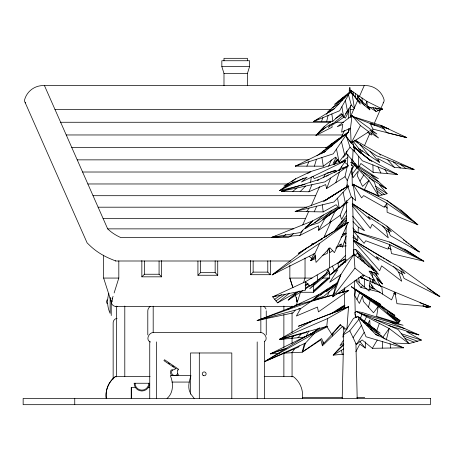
<?xml version="1.0" encoding="UTF-8"?>
<svg xmlns="http://www.w3.org/2000/svg" width="463" height="463" viewBox="0 0 463 463"><rect width="100%" height="100%" fill="white"/><g stroke="black" fill="none" stroke-linecap="round" stroke-linejoin="round"><path stroke-width="0.69" d="M346.955 151.019L346.561 153.739L358.634 167.415L358.715 156.407M342.209 398.435L343.853 326.878M344.269 308.804L344.617 293.629M344.651 292.182L344.75 287.841M345.334 262.544L346.179 225.684M346.231 223.513L346.764 200.386M347.076 186.653L347.227 180.148M347.545 166.414L347.823 154.127M348.321 132.441L348.407 128.824M348.656 117.984L348.87 108.585M349.235 92.687L349.357 87.629L350.045 87.629L350.161 92.675M352.598 160.574L353.084 149.624L362.384 160.823L397.509 174.522L373.137 172.352L360.874 163.497L358.634 167.415M355.405 97.265L355.572 93.613M352.87 237.27L357.691 240.795L357.916 236.008M358.078 232.588L358.333 227.119L352.997 221.517M355.81 351.724L359.878 344.136L365.238 348.054L365.527 341.897M353.535 254.471L353.773 249.684L355.555 249.366L358.362 251.438L377.241 272.192L371.187 266.838L357.806 252.705M364.248 286.886L364.676 279.015M382.276 348.147L382.67 341.671M326.762 326.438L327.538 318.602L348.529 306.79L346.833 329.934L340.12 324.713L331.774 334.379L326.762 326.438L279.611 339.281L311.084 321.426L348.529 306.79L298.346 326.253L311.084 321.426L310.117 322.439M310.604 182.358L311.275 176.883M297.443 300.313L296.806 304.122L295.076 305.852M115.692 260.611L115.681 260.999L290.828 260.999M332.463 336.057L333.157 332.527M328.279 248.747L327.358 253.325L322.219 255.593M167.074 398.435C173.677 392.803 173.498 383.011 170.303 375.609L190.976 375.609C189.292 380.933 187.573 386.935 189.957 392.346M355.746 289.971L354.6 295.516L359.392 303.468L362.436 296.054L363.426 301.43L373.519 312.791L378.23 306.431L351.324 286.73L380.742 304.48L355.451 289.583M351.157 164.892L352.922 166.003L347.314 180.495L345.004 176.71L347.175 166.819M344.2 329.401L342.539 326.322L322.393 345.797L323.319 341.723M326.699 121.352L328.082 115.53M386.304 340.021L389.18 328.498L356.429 311.495L354.236 313.196M370.568 289.867L371.268 287.077M368.473 307.114L370.168 300.528M283.408 353.171L302.16 352.187L304.515 343.262M384.805 129.142L370.151 123.482L372.981 129.113L371.372 135.069L367.356 132.169M314.412 166.176L316.414 159.301M108.857 293.473C106.797 299.96 107.283 307.212 110.13 313.399L110.13 297.333M247.433 85.643L247.433 73.461L249.586 66.55L249.586 60.734L221.835 60.734L221.835 66.55L223.988 73.461L223.988 85.643M112.208 299.046L113.065 296.337M114.129 292.952L118.817 278.066L118.817 260.895M360.538 318.301L361.811 314.29M296.459 297.443L296.459 301.749L297.443 301.749L300.695 291.597M303.514 282.8L305.036 278.066L305.036 258.03M327.752 326.484L314.377 333.476L305.401 343.158L302.599 351.868L321.681 338.54L323.544 343.627L340.78 324.656M346.179 236.014L342.441 247.306L341.347 243.868L335.675 248.243M343.43 309.105L344.507 305.869L337.643 311.558M335.837 182.625L339.373 172.109M376.118 332.411L379.365 323.4M345.004 176.71L326.664 188.539L330.663 178.012M333.25 295.255L334.477 292.031M321.496 121.428L322.948 117.654M356.996 299.492L359.618 292.807M344.327 225.111L346.393 219.913L338.135 226.106M329.025 215.197L337.562 207.233L312.658 220.892L271.723 237.357L299.769 235.476L318.561 225.909L318.66 230.308L340.143 215.382L344.397 204.698M327.318 296.262L329.187 291.731M344.819 288.05L342.886 292.662L341.879 290.26M352.493 162.658L353.298 160.771M348.61 165.453L318.781 179.603L281.319 191.341L308.896 191.769L311.935 184.691M302.715 224.96L308.804 211.169M311.119 205.919L319.655 186.577M323.585 177.676L325.252 173.903M328.626 166.258L331.45 159.857M341.266 137.604L344.391 130.52M350.306 117.127L357.795 100.153M359.253 96.848L364.219 85.603A19.307 19.307 0 0 1 384.03 99.597A3.976 3.976 0 0 1 383.85 101.808M324.1 237.131L331.086 221.297M346.121 187.226L347.238 184.696M351.764 174.441L352.331 173.15M360.891 153.757L362.28 150.608M364.508 145.567L369.856 133.442M374.411 123.123L380.389 109.575M380.956 108.284L383.7 102.155M314.238 211.77L316.721 206.203M364.15 321.808L366.528 316.733M306.859 166.153L308.971 161.714M314.817 253.521L319.725 243.214L348.251 222.402L334.408 252.671L329.963 247.734L316.038 262.417L314.817 253.521L272.14 274.889L306.975 247.844L348.251 222.402L327.613 235.407M314.059 253.562L310.65 260.692L315.789 258.423M367.923 323.903L369.74 320.136L370.099 327.144L372.032 329.112M306.124 336.358L308.856 330.802M348.957 110.929L345.369 118.187L344.09 117.029L333.441 124.356L332.613 123.291M336.005 157.709L333.088 163.572L337.579 159.272M329.401 222.848L335.467 210.671M360.434 125.537L351.139 143.055L345.792 135.85L350.514 128.124L352.03 115.547L376.905 133.986L369.775 130.028L378.543 137.951L368.814 131.781L360.434 125.537L352.03 115.547L337.243 126.735L342.759 124.391L341.63 132.175L350.514 128.124L351.139 143.055L368.814 131.781M318.66 230.308L325.2 218.079M346.677 210.104L341.613 219.456L340.143 215.382M299.22 345.867L298.537 347.082L264.633 361.603L304.006 337.359L326.704 326.265M351.793 169.805L354.392 165.245M299.769 235.476L302.831 230.175M333.713 294.844L311.119 301.401L300.609 308.659L296.361 316.015L317.456 307.062L318.417 311.9L348.778 290.469L336.971 293.756M358.947 319.296L349.802 330.79L356.365 344.547L362.13 339.929L372.356 348.303L377.247 340.074M351.267 104.974L354.508 108.776L352.088 93.85L349.814 92.397L334.425 108.637L313.567 121.537L332.828 121.265L341.295 113.487L343.72 117.515L351.267 104.974L348.465 94.828M359.965 181.114L363.733 175.02M356.365 344.547L364.225 332.307M343.413 340.415L339.992 345.676L343.563 343.32M292.014 352.719L294.752 348.564M306.662 211.655L309.081 208.072M177.919 370.099L178.515 369.208L164.544 359.751L163.943 360.636L175.894 368.727M316.97 155.828L329.453 146.273L337.012 141.232L325.576 148.096L347.945 132.32L333.21 153.855L295.359 166.124L323.301 166.194L335.588 157.148L339.101 161.975L350.051 147.257L346.214 135.844M353.084 337.672L361.441 325.443M338.864 170.488L345.838 160.592L310.823 171.53L295.666 178.787L283.877 186.138L307.108 177.184L301.448 182.023L345.838 160.592L339.796 162.982M382.507 337.799L389.18 328.498L408.991 343.627L421.423 340.091L406.572 331.722L418.905 334.894L390.789 322.445L361.968 313.891M352.262 174.059L356.904 167.866M354.953 268.135L332.81 296.858L335.594 285.914L340.913 274.588L353.917 254.268L378.74 274.27L369.034 271.046L374.989 280.792L363.241 274.947L354.953 268.135L353.917 254.268L331.074 274.189L337.892 269.68L329.685 282.285L340.913 274.588L332.81 296.858L363.241 274.947M373.658 300.591L394.841 315.361L387.456 311.13L400.136 320.691L398.307 323.041L376.604 316.368L378.23 306.431L398.307 323.041L382.421 308.242L351.324 286.73M334.425 164.348L338.002 159.897M346.59 215.584L335.177 229.787L344.403 222.917L339.286 227.9M295.244 310.135L293.01 312.919L257.104 320.552L300.157 304.017L333.499 294.728M343.569 335.993L342.724 337.047L343.876 336.184M107.138 299.81L106.426 301.749L107.138 303.693M343.673 260.2L344.57 259.118L346.312 259.494L330.287 275.103L328.117 269.472L325.587 274.258L309.955 286.122L305.401 281.759L272.73 296.841L277.569 302.866L296.47 292.396L288.177 300.111L302.75 290.637M333.638 164.591L337.84 159.752M315.332 255.333L310.65 260.692L315.714 256.78M361.777 278.17L364.497 275.091M177.601 375.609L178.348 374.77A4.995 4.995 0 0 1 178.041 369.532M297.952 337.724L301.581 333.644M343.245 157.339L346.561 153.739M355.352 280.318L360.845 287.425L362.778 285.324M348.911 186.039L333.95 201.995L295.116 211.481L323.168 211.904L336.115 204.704L339.31 208.674L351.301 196.844L348.049 186.959M330.883 121.277L324.256 126.671L315.992 135.404L332.121 127.18L331.878 123.638M324.256 126.671L319.036 132.1L330.501 124.258L328.273 127.533L342.626 115.756M337.4 263.69L345.439 255.512M300.117 191.63L305.615 186.068M354.78 255.808L357.546 253.001M141.846 260.559L141.846 276.828L144.433 274.246L159.075 274.246L161.656 276.828L161.656 260.559M197.927 261.103L197.927 275.254L200.514 272.672L215.156 272.672L217.737 275.254L217.737 261.103M250.564 260.553L250.564 274.704L253.145 272.122L267.788 272.122L270.375 274.704L270.375 260.553M329.21 271.081L317.323 281.163L309.701 288.773L329.679 272.389M264.662 341.486C268.314 338.528 264.795 332.932 260.848 332.451L153.189 332.451C148.669 332.793 145.336 340.085 150.492 342.047M290.845 236.072L293.31 233.659M343.847 344.75L333.175 355.162L343.529 354.137M291.273 338.355L294.294 335.455M322.688 129.09L315.992 135.404L325.796 127.227M329.378 122.77L330.923 121.312M306.865 331.705L305.829 332.654L281.105 339.321L285.642 337.209M311.333 301.372L319.007 294.474L337.492 282.604M343.789 344.385L338.65 348.986L333.175 355.162L343.737 348.888M314.765 222.72L323.446 214.971M313.486 290.862L327.926 278.066M313.486 291.268L328.389 278.066M300.232 292.275L313.486 292.275L329.529 278.066L329.529 272.319M335.339 210.885L339.043 207.638M332.538 313.26L333.597 312.334L332.527 313.162M334.24 312.658L338.331 309.087M331.439 288.044L337.116 283.182M336.103 285.85L323.996 296.146L312.716 300.244M347.945 132.32L323.845 152.454M283.263 236.581L285.908 234.371M320.234 295.099L327.526 289.005M342.823 306.257L336.202 311.802L344.952 305.522M305.516 288.345L309.388 285.139M292.668 191.52L297.026 187.932M345.386 113.493L348.703 110.779M288.177 300.111L299.306 290.972M305.424 285.943L308.208 283.663M277.569 302.866L289.537 293.131M115.536 376.471C110.501 380.192 107.08 385.992 106.264 392.202A16.627 11.76 -90 0 0 106.276 398.435A23.399 23.399 0 0 1 115.536 376.471L150.105 376.471M341.092 222.425L346.376 218.142M345.902 261.126L342.03 264.251L340.756 264.674M302.426 338.627L304.006 337.359M310.291 334.737L319.221 328.111M357.633 257.492L359.288 256.189M332.839 250.431L329.997 252.619L328.967 248.081M341.075 237.392L346.15 233.543M350.526 90.158L349.924 90.598L357.233 99.493L357.482 95.436L358.86 98.416L365.666 104.806L366.904 101.362L350.526 90.158L352.65 91.963M288.75 183.88L279.53 190.681L305.007 184.401M291.632 181.762L295.666 178.787M309.689 335.033L312.519 332.949L270.294 353.859L279.264 353.385M312.745 332.897L319.088 328.244M341.214 162.212L347.898 157.333M276.029 300.95L285.115 294.335M310.43 334.575L319.69 327.862M338.337 208.593L318.515 222.906L309.857 225.579M341.214 206.521L344.09 204.443M336.549 284.363L326.328 291.731L334.315 284.861L327.868 289.844L312.6 300.36L319.007 294.474L286.898 309.544M274.721 299.318L281.591 294.543M326.207 114.263L327.382 113.458M328.556 112.654L334.425 108.637L327.341 112.283L337.07 103.562L342.279 99.886L334.396 104.43L348.743 92.768L349.814 92.397L339.657 110.738L313.567 121.537L318.995 118.47M317.653 180.373L318.781 179.603L317.606 180.402M346.341 112.306L348.674 110.721M347.973 202.262L322.705 219.508L332.139 210.659L324.297 216.736L305.233 228.699L312.658 220.892L300.435 232.524L271.723 237.357L275.763 236.107M348.303 166.055L324.991 181.855L281.319 191.341L284.843 190.97M319.725 243.214L272.14 274.889L277.036 272.007M305.076 285.191L307.426 283.634M327.167 270.606L328.342 269.825M339.501 262.463L344.57 259.118L305.401 281.759L305.464 290.191L272.73 296.841L276.695 295.527M302.16 352.187L320.888 339.859L322.393 345.797M305.082 289.12L317.323 281.163M320.303 239.99L322.676 238.451L308.115 247.387M338.343 170.737L340.768 169.169M306.975 247.844L298.427 253.365L306.905 248.133M324.708 200.826L348.535 185.721M326.502 176.224L328.308 175.083M330.385 314.111L344.53 305.175M320.94 239.614L322.757 238.462M323.973 237.698L326.403 236.171M349.802 330.79L342.805 335.195L353.512 318.347L357.864 316.623L359.925 317.664L380.146 333.198L366.985 325.101L374.949 330.611L385.1 339.101M342.435 168.821L345.34 166.998M347.51 186.3L327.283 198.916L342.898 189.309M298.959 304.764L300.157 304.017M335.988 140.578L344.275 135.428M341.572 98.602L347.285 95.065M338.685 191.948L323.678 201.301L333.603 195.218M322.398 151.673L332.312 145.567M337.99 192.232L346.307 187.139M294.254 181.67L279.53 190.681L303.913 178.11M307.756 173.405L310.823 171.53M332.202 107.92L339.038 103.77M330.785 144.334L341.063 138.148M335.739 118.291L342.493 114.309M346.799 111.774L348.639 110.686M334.436 172.543L335.681 171.814M310.042 334.494L314.875 331.664M337.984 101.513L345.074 97.404M320.784 153.982L325.622 151.233L295.359 166.124L298.022 165.239M314.377 333.476L264.633 361.603L305.401 343.158M343.928 203.737L346.891 202.117M350.433 162.756L351.527 162.241L355.983 164.296M327.538 318.602L279.611 339.281L283.663 337.782M308.896 191.769L325.657 184.569L326.664 188.539M342.62 234.666L345.948 233.254M346.145 291.557L348.778 290.469L336.456 294.046M326.502 199.738L295.116 211.481L297.24 211.18M286.938 309.602L288.97 308.862M284.16 348.807L270.294 353.859L286.533 348.413M284.444 338.112L281.105 339.321L305.105 337.041M311.119 301.401L257.104 320.552L300.609 308.659M316.281 242.548L311.657 244.163L313.665 243.897M368.479 106.594L376.06 111.45L382.629 109.17L366.904 101.362L367.437 106.982L382.629 109.17L380.059 108.307M305.858 226.812L307.854 226.199M343.129 233.751L345.896 233.045M354.571 164.886L371.147 175.078L386.524 188.748L379.336 184.835L387.109 193.69L378.566 195.861L364.387 189.685L368.953 180.483L351.527 162.241L374.434 182.162L378.566 195.861L368.953 180.483L362.558 186.375L357.372 175.853L358.321 170.87L353.055 177.74L351.602 170.992M326.837 173.029L336.236 170.668M338.875 170.002L340.861 169.504M117.093 318.422C114.893 318.486 113.215 320.535 113.151 322.665L113.151 379.041M422.806 305.702L426.741 307.397L430.642 306.859L394.87 292.118L360.283 277.111M103.637 255.171L103.637 278.066L111.23 301.749C111.172 304.752 114.309 307.16 117.191 306.327M336.642 246.814L346.185 245.87M298.537 308.694L299.926 308.561M372.356 348.303L403.522 347.811L375.452 334.153L357.864 316.623L366.036 336.78L403.522 347.811L401.49 347.343M221.835 66.55L249.586 66.55M223.988 73.461L247.433 73.461M24.823 101.808A3.976 3.976 0 0 1 24.643 99.597A19.307 19.307 0 0 1 44.454 85.603L364.219 85.603M54.964 109.418L331.282 109.418M350.092 109.418L353.709 109.418M60.636 122.267L330.704 122.267M335.762 122.267L343.702 122.267M66.238 134.964L342.435 134.964M71.771 147.5L328.232 147.5M77.223 159.857L309.058 159.857M82.588 172.016L310.187 172.016M87.866 183.967L288.252 183.967M93.04 195.699L315.627 195.699M98.115 207.198L306.94 207.198M103.081 218.449L305.592 218.449M44.454 85.603L107.676 228.867L293.779 228.867M324.534 236.136L326.675 236.136M250.564 274.704L270.375 274.704M197.927 275.254L217.737 275.254M141.846 276.828L161.656 276.828M103.637 278.066L118.817 278.066M312.091 278.066L289.85 278.066L289.85 265.189M321.999 278.066L329.529 278.066M111.23 301.749L112.214 301.749L112.214 298.16M115.964 306.489L292.703 306.489M264.257 376.471L293.137 376.471C298.172 380.192 301.587 385.992 302.408 392.202A16.627 11.76 -90 0 1 302.397 398.435L302.397 397.572L342.279 397.572M172.028 382.068L189.251 382.068M135.474 387.45L131.226 387.45L131.226 398.435M148.16 387.45L149.642 387.45M356.834 397.572L364.717 397.572M374.787 288.86L372.97 288.837L369.121 285.769M393.417 343.031L408.991 343.627L398.157 329.558L356.429 311.495L361.834 312.398L403.088 325.275L390.789 322.445M353.246 141.319L358.796 148.681L379.423 162.357L377.704 158.439L394.326 167.293L414.096 169.464L379.712 154.092L354.907 140.162M411.3 168.798L414.096 169.464L376.512 155.765L354.091 140.515M372.981 129.113L406.786 137.633L380.916 125.375L353.356 116.722M360.845 287.425L367.095 288.993M368.484 289.34L380.221 292.292M389.597 242.056L423.836 261.207L389.846 244.672L391.519 253.574L423.836 261.207L404.772 249.314L389.597 242.056L353.344 231.124L364.103 243.347L365.753 240.754L388.035 249.146L389.846 244.672L353.344 231.124L354.635 231.743M374.7 319.401L404.847 328.666M388.908 325.553L418.905 334.894M351.209 117.139L350.601 115.86L351.978 116.294M401.398 333.765L421.423 340.091M394.852 173.608L397.509 174.522L368.583 159.15L353.408 146.979M402.966 335.797L417.464 341.219M419.97 302.831L430.642 306.859L396.936 303.682L394.87 292.118L391.588 299.868L373.444 288.287L369.775 282.337L369.121 291.082L356.128 279.895M402.787 136.087L406.786 137.633L386.952 132.702L380.916 125.375L388.833 128.986L370.111 123.089L374.613 125.201L353.205 116.873M350.601 115.86L351.932 116.375M405.096 338.569L414.107 342.174M115.681 260.999L109.621 258.481A69.519 50.519 0 0 1 90.441 246.096L87.113 242.884L24.967 102.155M393.816 293.536L395.784 294.427M360.116 277.221L365.197 279.53M366.47 280.109L367.738 280.688M394.106 292.674L395.356 293.247M427.089 306.182L429.039 307.079M352.117 185.547L353.391 186.143L355.711 200.629L351.301 196.844M426.041 306.315L427.986 307.224M387.004 200.572L417.863 224.786L386.842 203.193L387.12 212.245L417.863 224.786L400.865 210.092L387.004 200.572L352.875 184.158L361.615 197.904L363.646 195.594L384.359 207.331L386.842 203.193L352.875 184.158L354.05 184.974M388.087 247.896L391.304 249.447M423.604 305.864L426.741 307.397M393.949 293.397L395.865 294.341M360.15 277.343L362.72 278.616M371.147 175.078L378.381 178.677L359.01 166.24M409.813 218.432L411.04 219.126L408.36 216.748M378.537 335.947L375.452 334.153L376.622 334.98M358.333 227.119L364.491 230.724L352.603 216.105M401.016 271.162L404.066 278.413L439.85 296.54L399.355 267.203L353.564 240.181L381.848 257.144M393.498 266.364L398.724 272.227L402.405 274.403M434.936 293.635L439.85 296.54L427.488 287.998M383.075 257.879L384.921 258.985M386.154 259.72L388.613 261.196M360.445 276.59L362.882 278.043M364.937 296.146L384.249 307.976M375.522 303.473L394.841 315.361M363.287 322.028L375.094 329.315M387.166 312.664L400.136 320.691M361.557 170.963L378.838 181.913M370.186 328.898L381.362 335.97M360.758 319.505L370.035 325.431M369.358 177.746L386.524 188.748M404.772 249.314L416.22 256.67M375.667 186.253L387.109 193.69M263.545 306.24L264.662 306.963L266.057 309.012M352.499 203.679L386.831 226.106L419.304 251.953L390.315 235.58L387.826 228.809M382.6 225.915L386.119 230.244L389.736 232.611M414.478 248.799L419.304 251.953L410.716 245.425M389.47 314.805L399.557 321.438M352.453 203.691L378.647 221.048M392.595 317.716L399.06 322.074M168.428 363.027L169.62 363.837M172.606 365.857L173.804 366.667M384.603 206.104L387.543 208.136M389.227 261.566L390.402 262.376M400.582 164.539L405.958 168.573M370.255 160.412L368.583 159.15L370.232 160.528M376.269 188.238L384.394 194.379M355.625 140.503L357.309 141.782M403.267 239.765L404.413 240.638M405.559 241.507L406.705 242.375M407.851 243.249L408.997 244.117M353.391 146.945L360.984 152.721M353.489 146.898L356.284 149.04M361.765 153.681L369.74 159.776M353.466 240.338L379.058 260.281L376.17 256.606L405.061 273.731L399.355 267.203M353.524 146.875L371.957 161.529M342.944 160.95L347.887 164.874M377.079 190.935L382.085 194.964M393.185 161.842L400.622 167.982M357.1 98.289L358.721 100.587L369.868 109.812L368.224 106.82M379.22 284.924L380.881 286.313M358.628 97.045L357.534 96.119L364.294 105.199M352.169 204.137L370.261 219.601L368.004 216.447L391.316 231.731L386.831 226.106M400.865 210.092L407.29 215.799M172.016 375.609L171.524 375.175A4.306 4.306 0 0 1 171.217 369.937A5.955 5.955 0 0 0 176.195 368.282M353.362 253.157L355.914 256.074M377.872 108.192L379.926 110.107M375.337 273.141L382.502 284.027L376.569 278.385L380.563 286.464M107.676 228.867L108.249 229.416A46.161 33.544 0 0 0 120.988 237.646L287.679 237.635A46.161 33.544 0 0 0 291.453 235.806M350.051 147.257L354.751 151.835L352.731 141.597M194.205 398.435L190.582 393.712M375.169 107.688L378.149 110.726M379.712 154.092L380.661 155.111M362.986 260.38L369.196 267.128M373.977 272.319L376.841 275.433M371.135 271.549L382.502 284.027M357.239 141.47L358.177 142.506M373.137 279.339L378.427 285.214M387.745 159.862L394.326 167.293M353.269 240.529L379.677 270.739L381.593 265.843L401.728 281.249L398.724 272.227M346.434 137.123L359.456 152.281L358.796 148.681M370.018 151.349L379.423 162.357M352.864 227.935L357.077 232.86M360.046 144.566L369.109 155.516M353.182 235.291L357.691 240.795M359.826 341.451L365.238 348.054M336.375 171.779L335.102 170.222L314.232 178.614L312.924 176.38M352.465 205.815L370.383 228.3L372.159 224.312L388.272 237.843L386.119 230.244M373.062 107.59L376.06 111.45M344.275 241.483L345.93 243.607M372.727 280.879L375.227 284.091M350.775 91.639L360.272 104.106L358.721 100.587M365.567 104.152L369.868 109.812M365.295 263.812L355.555 249.366L362.002 261.144M370.267 271.185L372.524 274.53L372.617 277.383M371.187 266.838L373.826 270.849M384.875 169.597L387.479 173.631M341.347 166.553L342.846 169.007M354.907 314.412L356.585 317.45M377.964 166.9L380.893 173.04M332.492 266.098L334.292 271.202M339.883 244.377L340.594 246.426M292.888 287.54L289.85 278.066L292.836 287.54M294.838 293.629L297.443 301.749M369.503 277.499L370.932 282.164M371.748 284.832L372.97 288.837L372.894 286.261M341.497 141.747L344.576 154.619M343.089 192.249L345.305 202.759M336.479 149.08L339.101 161.975M345.369 100.425L347.493 111.247M341.468 350.236L342.209 354.27M341.908 106.675L343.72 117.515M337.55 198.152L339.31 208.674M321.895 157.524L323.301 166.194M390.043 343.841L390.697 348.014M358.617 277.713L359.375 282.69M331.855 113.967L332.828 121.265M317.138 274.97L317.768 280.19M353.217 91.998L353.582 95.042M322.341 204.831L323.168 211.904M360.104 149.103L360.521 153.097M381.79 286.441L382.519 294.074M361.997 98.006L362.263 101.611M338.129 262.839L338.303 267.301M372.883 164.921L373.137 172.352M372.68 279.496L372.79 282.986M350.462 105.651L350.728 117.191M351.689 159.012L351.839 165.505M351.886 167.664L352.302 185.692M352.569 197.232L353.888 254.737M354.484 280.734L355.335 317.56M355.931 343.558L357.193 398.435M329.529 250.066L329.529 268.013M313.486 282.928L313.486 292.275M292.06 306.084L292.06 307.53M292.06 312.589L292.06 332.822M292.06 337.874L292.06 343.656M292.06 352.326L292.06 376.894M283.877 306.06L283.877 310.372M283.877 314.684L283.877 336.954M283.877 338.395L283.877 347.73M283.877 352.76L283.877 376.471M267.788 260.964L267.788 272.122M266.242 310.812L266.242 316.27M266.242 319.105L266.242 334.888M264.512 341.202L264.512 398.435M260.848 306.246L260.848 332.451M257.191 341.92L257.191 398.435M253.145 260.964L253.145 272.122M247.433 60.734L247.433 58.321L223.988 58.321L223.988 60.734M231.807 398.435L231.807 352.974L190.507 352.974L190.507 394.106M215.156 260.819L215.156 272.672M200.514 260.819L200.514 272.672M199.304 352.974L199.304 398.435M159.075 260.999L159.075 274.246M156.633 341.897L156.633 398.435M153.189 306.246L153.189 332.451M149.74 341.179L149.74 398.435M147.795 334.888L147.795 311.014A5.388 5.388 0 0 1 150.492 306.35M144.433 260.999L144.433 274.246M131.654 387.45L131.654 398.435M124.796 306.06L124.796 376.471M116.612 306.084L116.612 376.894M111.23 300.313L111.23 315.535M74.746 398.435L74.746 404.679M25.731 102.919A5.689 5.689 0 0 1 25.152 102.485M383.52 102.485A5.689 5.689 0 0 1 383.138 102.786M311.703 258.099A3.658 3.658 0 0 1 309.481 256.392M148.773 383.254A6.893 6.893 0 0 1 141.881 390.141A6.893 6.893 0 0 1 134.993 383.254M177.723 373.543A3.206 3.206 0 0 1 172.936 374.937A3.206 3.206 0 0 1 172.572 369.966M149.636 383.254L134.131 383.254A7.749 7.749 0 0 0 141.881 391.004A7.749 7.749 0 0 0 149.636 383.254M430.387 398.435L23.15 398.435L23.15 404.679L430.387 404.679L430.387 398.435M203.228 375.516A1.939 1.939 0 0 0 206.133 373.838A1.939 1.939 0 0 0 203.228 372.159A1.939 1.939 0 0 0 203.228 375.516"/></g></svg>
